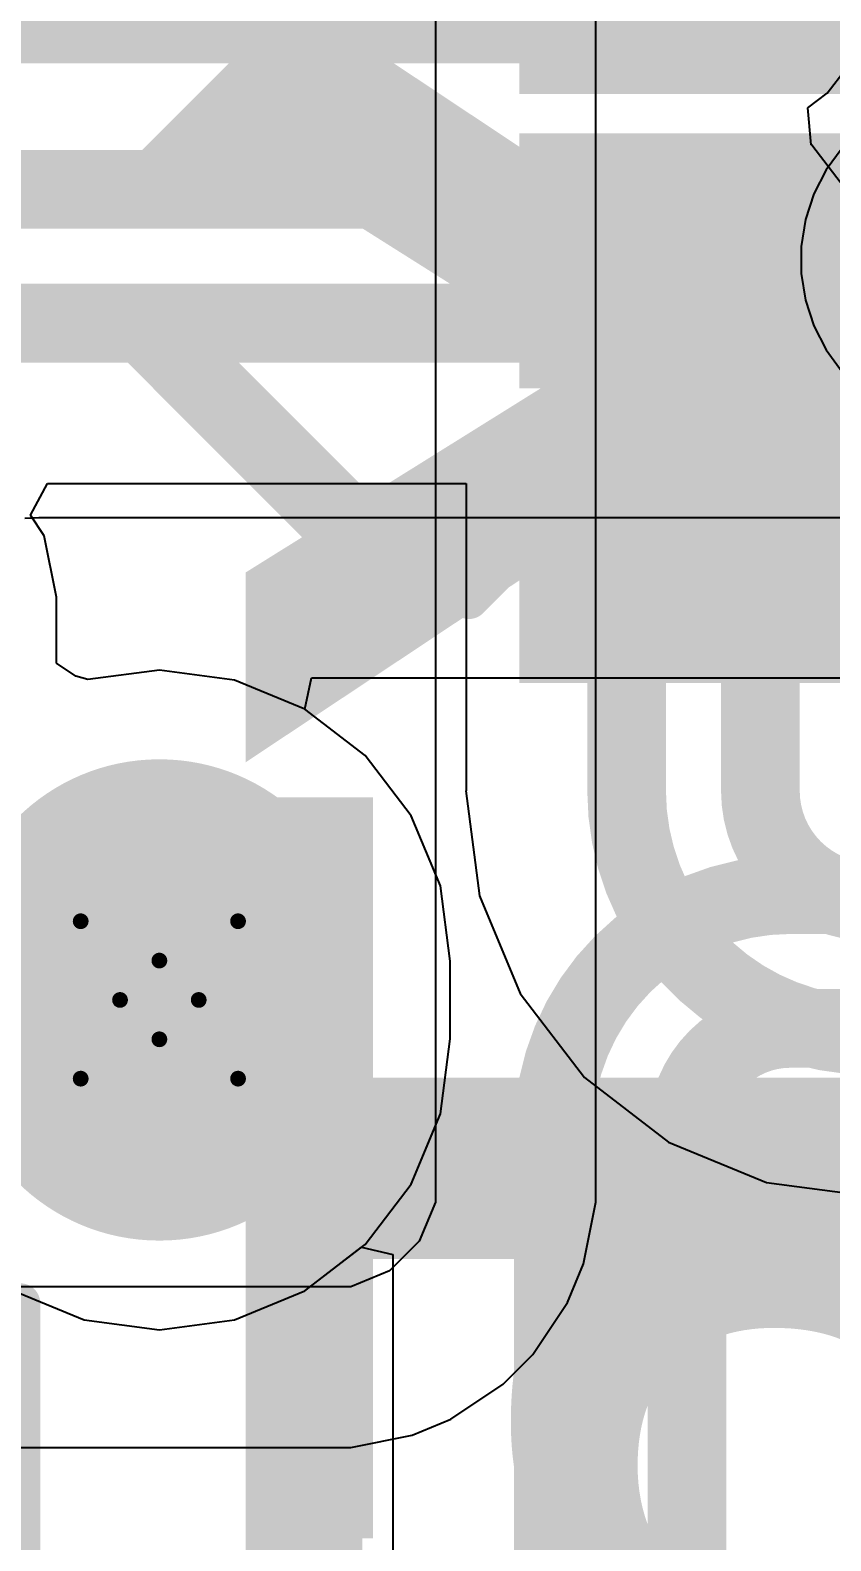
# Model space of a CAD drawing. Header units: inches. Extents: x 0 to 198, y 0 to 199.
# Drawn here: x 0.2385 to 0.3403, y 1.2438 to 1.4357 of the extents above; entities that cross this region are included whole.
import ezdxf

# ---------------------------------------------------------------- set-up
doc = ezdxf.new("R2010")
doc.units = ezdxf.units.IN
doc.header["$MEASUREMENT"] = 0
for name, color, linetype in [('Bottom Layer', 5, 'Continuous'), ('Bottom Overlay', 54, 'Continuous'), ('Bottom Paste', 16, 'Continuous'), ('Bottom Solder', 6, 'Continuous'), ('Drill Drawing', 1, 'Continuous'), ('Layer 1', 16, 'Continuous'), ('Layer 2', 76, 'Continuous'), ('Multi-Layer', 9, 'Continuous'), ('Pad Holes', 156, 'Continuous'), ('Top Layer', 1, 'Continuous'), ('Top Overlay', 2, 'Continuous'), ('Top Solder', 216, 'Continuous')]:
    doc.layers.add(name, color=color, linetype=linetype)
doc.styles.add('Arial Black_Bold', font='', dxfattribs={"height": 0.2})
doc.styles.get('Arial Black_Bold').set_extended_font_data('Arial Black', bold=True)

# ---------------------------------------------------------------- blocks, each defined once
blk = doc.blocks.new('SOT_23_6_B_51')
at = {"layer": 'Bottom Layer'}
for points in [[(-0.07558985, 0.0496073), (-0.02755835, 0.0496073), (-0.02755835, 0.0251979), (-0.07558985, 0.0251979)], [(0.02756015, 0.0496073), (0.07559165, 0.0496073), (0.07559165, 0.0251979), (0.02756015, 0.0251979)], [(-0.07558985, 0.0122053), (-0.02755835, 0.0122053), (-0.02755835, -0.0122041), (-0.07558985, -0.0122041)], [(0.02756015, 0.0122053), (0.07559165, 0.0122053), (0.07559165, -0.0122041), (0.02756015, -0.0122041)], [(-0.07558985, -0.0251967), (-0.02755835, -0.0251967), (-0.02755835, -0.0496061), (-0.07558985, -0.0496061)], [(0.02756015, -0.0251967), (0.07559165, -0.0251967), (0.07559165, -0.0496061), (0.02756015, -0.0496061)]]:
    blk.add_hatch(color=5, dxfattribs=at).paths.add_polyline_path(points)
at = {"layer": 'Bottom Paste'}
for points in [[(-0.07558985, 0.0496073), (-0.02755835, 0.0496073), (-0.02755835, 0.0251979), (-0.07558985, 0.0251979)], [(0.02756015, 0.0496073), (0.07559165, 0.0496073), (0.07559165, 0.0251979), (0.02756015, 0.0251979)], [(-0.07558985, 0.0122053), (-0.02755835, 0.0122053), (-0.02755835, -0.0122041), (-0.07558985, -0.0122041)], [(0.02756015, 0.0122053), (0.07559165, 0.0122053), (0.07559165, -0.0122041), (0.02756015, -0.0122041)], [(-0.07558985, -0.0251967), (-0.02755835, -0.0251967), (-0.02755835, -0.0496061), (-0.07558985, -0.0496061)], [(0.02756015, -0.0251967), (0.07559165, -0.0251967), (0.07559165, -0.0496061), (0.02756015, -0.0496061)]]:
    blk.add_hatch(color=16, dxfattribs=at).paths.add_polyline_path(points)
at = {"layer": 'Bottom Solder'}
for points in [[(-0.07958985, 0.0536073), (-0.02355835, 0.0536073), (-0.02355835, 0.0211979), (-0.07958985, 0.0211979)], [(0.02356015, 0.0536073), (0.07959165, 0.0536073), (0.07959165, 0.0211979), (0.02356015, 0.0211979)], [(-0.07958985, 0.0162053), (-0.02355835, 0.0162053), (-0.02355835, -0.0162041), (-0.07958985, -0.0162041)], [(0.02356015, 0.0162053), (0.07959165, 0.0162053), (0.07959165, -0.0162041), (0.02356015, -0.0162041)], [(-0.07958985, -0.0211967), (-0.02355835, -0.0211967), (-0.02355835, -0.0536061), (-0.07958985, -0.0536061)], [(0.02356015, -0.0211967), (0.07959165, -0.0211967), (0.07959165, -0.0536061), (0.02356015, -0.0536061)]]:
    blk.add_hatch(color=6, dxfattribs=at).paths.add_polyline_path(points)
at = {"layer": 'Bottom Overlay'}
for points in [[(-0.0350001, 0.0600006, 0.005, 0.005, 0), (0.0339999, 0.0600006, 0.005, 0.005, 0)], [(-0.0350001, 0.0560626, 0.005, 0.005, 0), (-0.0350001, 0.0600006, 0.005, 0.005, 0)], [(0.0339999, 0.0560626, 0.005, 0.005, 0), (0.0339999, 0.0600006, 0.005, 0.005, 0)], [(-0.0860001, -0.0329994, 0.005, 0.005, 0), (-0.0810001, -0.0379994, 0.005, 0.005, 0)], [(-0.0860001, -0.0429994, 0.005, 0.005, 0), (-0.0860001, -0.0329994, 0.005, 0.005, 0)], [(-0.0860001, -0.0429994, 0.005, 0.005, 0), (-0.0810001, -0.0379994, 0.005, 0.005, 0)], [(-0.0350001, -0.0599994, 0.005, 0.005, 0), (-0.0350001, -0.0560634, 0.005, 0.005, 0)], [(0.0339999, -0.0599994, 0.005, 0.005, 0), (0.0339999, -0.0560634, 0.005, 0.005, 0)], [(-0.0350001, -0.0599994, 0.005, 0.005, 0), (0.0339999, -0.0599994, 0.005, 0.005, 0)]]:
    blk.add_lwpolyline(points, format="xyseb", dxfattribs=at)
for points in [[(-0.0362501, 0.0600006, 0.0025, 0.0025, 1), (-0.0337501, 0.0600006, 0.0025, 0.0025, 1)], [(-0.0362501, 0.0600006, 0.0025, 0.0025, 1), (-0.0337501, 0.0600006, 0.0025, 0.0025, 1)], [(0.0327499, 0.0600006, 0.0025, 0.0025, 1), (0.0352499, 0.0600006, 0.0025, 0.0025, 1)], [(0.0327499, 0.0600006, 0.0025, 0.0025, 1), (0.0352499, 0.0600006, 0.0025, 0.0025, 1)], [(-0.0362501, 0.0560626, 0.0025, 0.0025, 1), (-0.0337501, 0.0560626, 0.0025, 0.0025, 1)], [(0.0327499, 0.0560626, 0.0025, 0.0025, 1), (0.0352499, 0.0560626, 0.0025, 0.0025, 1)], [(-0.0872501, -0.0329994, 0.0025, 0.0025, 1), (-0.0847501, -0.0329994, 0.0025, 0.0025, 1)], [(-0.0872501, -0.0329994, 0.0025, 0.0025, 1), (-0.0847501, -0.0329994, 0.0025, 0.0025, 1)], [(-0.0822501, -0.0379994, 0.0025, 0.0025, 1), (-0.0797501, -0.0379994, 0.0025, 0.0025, 1)], [(-0.0822501, -0.0379994, 0.0025, 0.0025, 1), (-0.0797501, -0.0379994, 0.0025, 0.0025, 1)], [(-0.0872501, -0.0429994, 0.0025, 0.0025, 1), (-0.0847501, -0.0429994, 0.0025, 0.0025, 1)], [(-0.0872501, -0.0429994, 0.0025, 0.0025, 1), (-0.0847501, -0.0429994, 0.0025, 0.0025, 1)], [(-0.0362501, -0.0560634, 0.0025, 0.0025, 1), (-0.0337501, -0.0560634, 0.0025, 0.0025, 1)], [(0.0327499, -0.0560634, 0.0025, 0.0025, 1), (0.0352499, -0.0560634, 0.0025, 0.0025, 1)], [(-0.0362501, -0.0599994, 0.0025, 0.0025, 1), (-0.0337501, -0.0599994, 0.0025, 0.0025, 1)], [(-0.0362501, -0.0599994, 0.0025, 0.0025, 1), (-0.0337501, -0.0599994, 0.0025, 0.0025, 1)], [(0.0327499, -0.0599994, 0.0025, 0.0025, 1), (0.0352499, -0.0599994, 0.0025, 0.0025, 1)], [(0.0327499, -0.0599994, 0.0025, 0.0025, 1), (0.0352499, -0.0599994, 0.0025, 0.0025, 1)]]:
    blk.add_lwpolyline(points, format="xyseb", close=True, dxfattribs=at)
blk = doc.blocks.new('U263_163N_4BQC65_235')
at = {"layer": 'Bottom Layer'}
h = blk.add_hatch(color=5, dxfattribs=at)
edge = h.paths.add_edge_path()
edge.add_arc((-0.0994097, -0.0846459), 0.0216535, 90, 270)
edge.add_line((-0.0994097, -0.1062994), (-0.0895671, -0.1062994))
edge.add_arc((-0.0895671, -0.0846459), 0.0216535, 270, 450)
edge.add_line((-0.0895671, -0.0629924), (-0.0994097, -0.0629924))
at = {"layer": 'Bottom Solder'}
h = blk.add_hatch(color=6, dxfattribs=at)
edge = h.paths.add_edge_path()
edge.add_arc((-0.0994097, -0.0846459), 0.0256535, 90, 270)
edge.add_line((-0.0994097, -0.1102994), (-0.0895671, -0.1102994))
edge.add_arc((-0.0895671, -0.0846459), 0.0256535, 270, 450)
edge.add_line((-0.0895671, -0.0589924), (-0.0994097, -0.0589924))
at = {"layer": 'Layer 1'}
h = blk.add_hatch(color=16, dxfattribs=at)
edge = h.paths.add_edge_path()
edge.add_arc((-0.0994097, -0.0846459), 0.0216535, 90, 270)
edge.add_line((-0.0994097, -0.1062994), (-0.0895671, -0.1062994))
edge.add_arc((-0.0895671, -0.0846459), 0.0216535, 270, 450)
edge.add_line((-0.0895671, -0.0629924), (-0.0994097, -0.0629924))
at = {"layer": 'Layer 2'}
h = blk.add_hatch(color=76, dxfattribs=at)
edge = h.paths.add_edge_path()
edge.add_arc((-0.0994097, -0.0846459), 0.0216535, 90, 270)
edge.add_line((-0.0994097, -0.1062994), (-0.0895671, -0.1062994))
edge.add_arc((-0.0895671, -0.0846459), 0.0216535, 270, 450)
edge.add_line((-0.0895671, -0.0629924), (-0.0994097, -0.0629924))
at = {"layer": 'Multi-Layer'}
h = blk.add_hatch(color=9, dxfattribs=at)
edge = h.paths.add_edge_path()
edge.add_arc((-0.0994097, -0.0846459), 0.0216535, 90, 270)
edge.add_line((-0.0994097, -0.1062994), (-0.0895671, -0.1062994))
edge.add_arc((-0.0895671, -0.0846459), 0.0216535, 270, 450)
edge.add_line((-0.0895671, -0.0629924), (-0.0994097, -0.0629924))
at = {"layer": 'Pad Holes'}
h = blk.add_hatch(color=7, dxfattribs=at)
edge = h.paths.add_edge_path()
edge.add_arc((-0.0994097, -0.0846459), 0.011811, 90, 270)
edge.add_line((-0.0994097, -0.0964569), (-0.0895671, -0.0964569))
edge.add_arc((-0.0895671, -0.0846459), 0.011811, 270, 450)
edge.add_line((-0.0895671, -0.0728349), (-0.0994097, -0.0728349))
at = {"layer": 'Top Layer'}
h = blk.add_hatch(color=1, dxfattribs=at)
edge = h.paths.add_edge_path()
edge.add_arc((-0.0994097, -0.0846459), 0.0216535, 90, 270)
edge.add_line((-0.0994097, -0.1062994), (-0.0895671, -0.1062994))
edge.add_arc((-0.0895671, -0.0846459), 0.0216535, 270, 450)
edge.add_line((-0.0895671, -0.0629924), (-0.0994097, -0.0629924))
at = {"layer": 'Top Solder'}
h = blk.add_hatch(color=216, dxfattribs=at)
edge = h.paths.add_edge_path()
edge.add_arc((-0.0994097, -0.0846459), 0.0256535, 90, 270)
edge.add_line((-0.0994097, -0.1102994), (-0.0895671, -0.1102994))
edge.add_arc((-0.0895671, -0.0846459), 0.0256535, 270, 450)
edge.add_line((-0.0895671, -0.0589924), (-0.0994097, -0.0589924))
at = {"layer": 'Top Overlay'}
blk.add_lwpolyline([(-0.1730004, -0.0669999, 0.005, 0.005, 0), (-0.1330004, -0.0669999, 0.005, 0.005, 0)], format="xyseb", dxfattribs=at)
blk.add_lwpolyline([(-0.1342504, -0.0669999, 0.0025, 0.0025, 1), (-0.1317504, -0.0669999, 0.0025, 0.0025, 1)], format="xyseb", close=True, dxfattribs=at)

msp = doc.modelspace()

# ---------------------------------------------------------------- linework, layer by layer
at = {"layer": 'Bottom Layer'}
for p, q in [((0.2734125, 1.2755898), (0.2806082, 1.2811112)), ((0.2806082, 1.2811112), (0.2846082, 1.2802036)), ((0.2846082, 1.2802036), (0.2846082, 1.1067127)), ((0.2364427, 1.2755898), (0.2453591, 1.2718965)), ((0.2644961, 1.2718965), (0.2734125, 1.2755898)), ((0.2453591, 1.2718965), (0.2549276, 1.2706368)), ((0.2549276, 1.2706368), (0.2644961, 1.2718965))]:
    msp.add_line(p, q, dxfattribs=at)
for points in [[(0.2548016, 1.4155159, 0.01, 0.01, 0), (0.2801123, 1.4408266, 0.01, 0.01, 0)], [(0.1035095, 1.4155159, 0.01, 0.01, 0), (0.2548016, 1.4155159, 0.01, 0.01, 0)], [(0.3280804, 1.4057967, 0.02, 0.02, 0), (0.3287076, 1.4057967, 0.02, 0.02, 0)], [(0.3287076, 1.4057967, 0.02, 0.02, 0), (0.3593224, 1.4057967, 0.02, 0.02, 0)], [(0.3280804, 1.4057967, 0.015, 0.015, 0), (0.3287076, 1.4064239, 0.015, 0.015, 0)], [(0.2248343, 1.3985159, 0.01, 0.01, 0), (0.2529497, 1.3985159, 0.01, 0.01, 0)], [(0.2529497, 1.3985159, 0.01, 0.01, 0), (0.2782604, 1.3732052, 0.01, 0.01, 0)], [(0.2782604, 1.3732052, 0.01, 0.01, 0), (0.3245243, 1.3732052, 0.01, 0.01, 0)], [(0.3245243, 1.3732052, 0.01, 0.01, 0), (0.3287076, 1.3690219, 0.01, 0.01, 0)], [(0.305, 1.2958071, 0.01, 0.01, -0.4142135623730951), (0.3351038, 1.3259109, 0.01, 0.01, 0)], [(0.3351038, 1.3259109, 0.01, 0.01, 0), (0.3721344, 1.3259109, 0.01, 0.01, 0)], [(0.322, 1.2958071, 0.01, 0.01, -0.4142135623730951), (0.3351038, 1.3089109, 0.01, 0.01, 0)], [(0.3351038, 1.3089109, 0.01, 0.01, 0), (0.3677367, 1.3089109, 0.01, 0.01, 0)], [(0.305, 1.1067127, 0.01, 0.01, 0), (0.305, 1.2958071, 0.01, 0.01, 0)], [(0.322, 1.1067127, 0.01, 0.01, 0), (0.322, 1.2958071, 0.01, 0.01, 0)]]:
    msp.add_lwpolyline(points, format="xyseb", dxfattribs=at)
for points in [[(0.2523016, 1.4155159, 0.005, 0.005, 1), (0.2573016, 1.4155159, 0.005, 0.005, 1)], [(0.2523016, 1.4155159, 0.005, 0.005, 1), (0.2573016, 1.4155159, 0.005, 0.005, 1)], [(0.3230804, 1.4057967, 0.01, 0.01, 1), (0.3330804, 1.4057967, 0.01, 0.01, 1)], [(0.3237076, 1.4057967, 0.01, 0.01, 1), (0.3337076, 1.4057967, 0.01, 0.01, 1)], [(0.3237076, 1.4057967, 0.01, 0.01, 1), (0.3337076, 1.4057967, 0.01, 0.01, 1)], [(0.3243304, 1.4057967, 0.0075, 0.0075, 1), (0.3318304, 1.4057967, 0.0075, 0.0075, 1)], [(0.3249576, 1.4064239, 0.0075, 0.0075, 1), (0.3324576, 1.4064239, 0.0075, 0.0075, 1)], [(0.2504497, 1.3985159, 0.005, 0.005, 1), (0.2554497, 1.3985159, 0.005, 0.005, 1)], [(0.2504497, 1.3985159, 0.005, 0.005, 1), (0.2554497, 1.3985159, 0.005, 0.005, 1)], [(0.2757604, 1.3732052, 0.005, 0.005, 1), (0.2807604, 1.3732052, 0.005, 0.005, 1)], [(0.2757604, 1.3732052, 0.005, 0.005, 1), (0.2807604, 1.3732052, 0.005, 0.005, 1)], [(0.3220243, 1.3732052, 0.005, 0.005, 1), (0.3270243, 1.3732052, 0.005, 0.005, 1)], [(0.3220243, 1.3732052, 0.005, 0.005, 1), (0.3270243, 1.3732052, 0.005, 0.005, 1)], [(0.3262076, 1.3690219, 0.005, 0.005, 1), (0.3312076, 1.3690219, 0.005, 0.005, 1)], [(0.3326038, 1.3259109, 0.005, 0.005, 1), (0.3376038, 1.3259109, 0.005, 0.005, 1)], [(0.3326038, 1.3259109, 0.005, 0.005, 1), (0.3376038, 1.3259109, 0.005, 0.005, 1)], [(0.3326038, 1.3089109, 0.005, 0.005, 1), (0.3376038, 1.3089109, 0.005, 0.005, 1)], [(0.3326038, 1.3089109, 0.005, 0.005, 1), (0.3376038, 1.3089109, 0.005, 0.005, 1)], [(0.3025, 1.2958071, 0.005, 0.005, 1), (0.3075, 1.2958071, 0.005, 0.005, 1)], [(0.3025, 1.2958071, 0.005, 0.005, 1), (0.3075, 1.2958071, 0.005, 0.005, 1)], [(0.3195, 1.2958071, 0.005, 0.005, 1), (0.3245, 1.2958071, 0.005, 0.005, 1)], [(0.3195, 1.2958071, 0.005, 0.005, 1), (0.3245, 1.2958071, 0.005, 0.005, 1)]]:
    msp.add_lwpolyline(points, format="xyseb", close=True, dxfattribs=at)
at = {"layer": 'Drill Drawing'}
for points in [[(0.2449276, 1.3225279, 0.002, 0.002, 0), (0.2549276, 1.3175279, 0.002, 0.002, 0)], [(0.2449276, 1.3225279, 0.002, 0.002, 0), (0.2499276, 1.3125279, 0.002, 0.002, 0)], [(0.2549276, 1.3175279, 0.002, 0.002, 0), (0.2649276, 1.3225279, 0.002, 0.002, 0)], [(0.2599276, 1.3125279, 0.002, 0.002, 0), (0.2649276, 1.3225279, 0.002, 0.002, 0)], [(0.2449276, 1.3025279, 0.002, 0.002, 0), (0.2499276, 1.3125279, 0.002, 0.002, 0)], [(0.2599276, 1.3125279, 0.002, 0.002, 0), (0.2649276, 1.3025279, 0.002, 0.002, 0)], [(0.2449276, 1.3025279, 0.002, 0.002, 0), (0.2549276, 1.3075279, 0.002, 0.002, 0)], [(0.2549276, 1.3075279, 0.002, 0.002, 0), (0.2649276, 1.3025279, 0.002, 0.002, 0)]]:
    msp.add_lwpolyline(points, format="xyseb", dxfattribs=at)
for points in [[(0.2444276, 1.3225279, 0.001, 0.001, 1), (0.2454276, 1.3225279, 0.001, 0.001, 1)], [(0.2444276, 1.3225279, 0.001, 0.001, 1), (0.2454276, 1.3225279, 0.001, 0.001, 1)], [(0.2644276, 1.3225279, 0.001, 0.001, 1), (0.2654276, 1.3225279, 0.001, 0.001, 1)], [(0.2644276, 1.3225279, 0.001, 0.001, 1), (0.2654276, 1.3225279, 0.001, 0.001, 1)], [(0.2544276, 1.3175279, 0.001, 0.001, 1), (0.2554276, 1.3175279, 0.001, 0.001, 1)], [(0.2544276, 1.3175279, 0.001, 0.001, 1), (0.2554276, 1.3175279, 0.001, 0.001, 1)], [(0.2494276, 1.3125279, 0.001, 0.001, 1), (0.2504276, 1.3125279, 0.001, 0.001, 1)], [(0.2494276, 1.3125279, 0.001, 0.001, 1), (0.2504276, 1.3125279, 0.001, 0.001, 1)], [(0.2594276, 1.3125279, 0.001, 0.001, 1), (0.2604276, 1.3125279, 0.001, 0.001, 1)], [(0.2594276, 1.3125279, 0.001, 0.001, 1), (0.2604276, 1.3125279, 0.001, 0.001, 1)], [(0.2544276, 1.3075279, 0.001, 0.001, 1), (0.2554276, 1.3075279, 0.001, 0.001, 1)], [(0.2544276, 1.3075279, 0.001, 0.001, 1), (0.2554276, 1.3075279, 0.001, 0.001, 1)], [(0.2444276, 1.3025279, 0.001, 0.001, 1), (0.2454276, 1.3025279, 0.001, 0.001, 1)], [(0.2444276, 1.3025279, 0.001, 0.001, 1), (0.2454276, 1.3025279, 0.001, 0.001, 1)], [(0.2644276, 1.3025279, 0.001, 0.001, 1), (0.2654276, 1.3025279, 0.001, 0.001, 1)], [(0.2644276, 1.3025279, 0.001, 0.001, 1), (0.2654276, 1.3025279, 0.001, 0.001, 1)]]:
    msp.add_lwpolyline(points, format="xyseb", close=True, dxfattribs=at)
at = {"layer": 'Layer 1'}
for p, q in [((0.29, 1.5217365), (0.29, 1.2868209)), ((0.3103918, 1.2868209), (0.3103918, 1.5217365)), ((0.29, 1.2868209), (0.2879571, 1.2818889)), ((0.3088396, 1.2790173), (0.3103918, 1.2868209)), ((0.2879571, 1.2818889), (0.2841823, 1.2781141)), ((0.3067967, 1.2740853), (0.3088396, 1.2790173)), ((0.2841823, 1.2781141), (0.2792503, 1.2760713)), ((0.2792503, 1.2760713), (0.2184896, 1.2760713)), ((0.3023763, 1.2674697), (0.3067967, 1.2740853)), ((0.2986012, 1.2636946), (0.3023763, 1.2674697)), ((0.2919859, 1.2592745), (0.2986012, 1.2636946)), ((0.2870536, 1.2572316), (0.2919859, 1.2592745)), ((0.2792503, 1.2556795), (0.2870536, 1.2572316)), ((0.2184896, 1.2556795), (0.2792503, 1.2556795))]:
    msp.add_line(p, q, dxfattribs=at)
at = {"layer": 'Layer 2'}
for p, q in [((0.3416859, 1.4207672), (0.339668, 1.4179897)), ((0.339668, 1.4179897), (0.3381094, 1.4149308)), ((0.3381094, 1.4149308), (0.3370485, 1.4116657)), ((0.3370485, 1.4116657), (0.3365114, 1.4082749)), ((0.3365114, 1.4082749), (0.3365114, 1.4048417)), ((0.3365114, 1.4048417), (0.3370485, 1.4014509)), ((0.3370485, 1.4014509), (0.3381094, 1.3981858)), ((0.3381094, 1.3981858), (0.339668, 1.3951269)), ((0.339668, 1.3951269), (0.3416859, 1.3923494)), ((0.2378369, 1.3737521), (0.2396162, 1.3738397)), ((0.2396162, 1.3738397), (0.5279557, 1.3738396)), ((0.2734126, 1.349466), (0.2742519, 1.3534479)), ((0.2742519, 1.3534479), (0.3739881, 1.3534479)), ((0.2810692, 1.3435908), (0.2734126, 1.349466)), ((0.2869444, 1.3359341), (0.2810692, 1.3435908)), ((0.2906377, 1.3270177), (0.2869444, 1.3359341)), ((0.2918974, 1.3174492), (0.2906377, 1.3270177)), ((0.2918974, 1.3076066), (0.2918974, 1.3174492)), ((0.2906377, 1.2980381), (0.2918974, 1.3076066)), ((0.2869444, 1.2891217), (0.2906377, 1.2980381)), ((0.2810692, 1.281465), (0.2869444, 1.2891217)), ((0.2734125, 1.2755898), (0.2810692, 1.281465)), ((0.2364427, 1.2755898), (0.2453591, 1.2718965)), ((0.2644961, 1.2718965), (0.2734125, 1.2755898)), ((0.2453591, 1.2718965), (0.2549276, 1.2706368)), ((0.2549276, 1.2706368), (0.2644961, 1.2718965))]:
    msp.add_line(p, q, dxfattribs=at)
at = {"layer": 'Top Layer'}
for p, q in [((0.3397785, 1.4277326), (0.3460319, 1.4358821)), ((0.3373289, 1.4258529), (0.3397785, 1.4277326)), ((0.3377775, 1.4211785), (0.3373289, 1.4258529)), ((0.3378273, 1.4211287), (0.3377775, 1.4211785)), ((0.3378272, 1.4211286), (0.3378273, 1.4211287)), ((0.3453609, 1.4113107), (0.3378272, 1.4211286)), ((0.2385587, 1.3741241), (0.2406967, 1.3781241)), ((0.2406967, 1.3781241), (0.2939146, 1.3781241)), ((0.2939146, 1.3781241), (0.2939146, 1.3750656)), ((0.2939146, 1.3750656), (0.2939148, 1.3750646)), ((0.2939148, 1.3750646), (0.2939148, 1.3391027)), ((0.2403033, 1.371513), (0.2385587, 1.3741241)), ((0.2418555, 1.3637094), (0.2403033, 1.371513)), ((0.2418555, 1.355308), (0.2418555, 1.3637094)), ((0.24432, 1.3536613), (0.2418555, 1.355308)), ((0.2458556, 1.3532247), (0.24432, 1.3536613)), ((0.2549276, 1.354419), (0.2458556, 1.3532247)), ((0.2644961, 1.3531593), (0.2549276, 1.354419)), ((0.2734125, 1.349466), (0.2644961, 1.3531593)), ((0.2810692, 1.3435908), (0.2734125, 1.349466)), ((0.2869444, 1.3359341), (0.2810692, 1.3435908)), ((0.2939148, 1.3391027), (0.2938656, 1.3391027)), ((0.2938656, 1.3391027), (0.2956219, 1.3257622)), ((0.2906377, 1.3270177), (0.2869444, 1.3359341)), ((0.2918974, 1.3174492), (0.2906377, 1.3270177)), ((0.2956219, 1.3257622), (0.3007711, 1.3133309)), ((0.2918974, 1.3076066), (0.2918974, 1.3174492)), ((0.3007711, 1.3133309), (0.3089624, 1.3026559)), ((0.2906377, 1.2980381), (0.2918974, 1.3076066)), ((0.3089624, 1.3026559), (0.3196374, 1.2944646)), ((0.2869444, 1.2891217), (0.2906377, 1.2980381)), ((0.3196374, 1.2944646), (0.3320687, 1.2893154)), ((0.2810692, 1.281465), (0.2869444, 1.2891217)), ((0.3320687, 1.2893154), (0.3454092, 1.2875591)), ((0.2734125, 1.2755898), (0.2810692, 1.281465)), ((0.2364427, 1.2755898), (0.2453591, 1.2718965)), ((0.2644961, 1.2718965), (0.2734125, 1.2755898)), ((0.2453591, 1.2718965), (0.2549276, 1.2706368)), ((0.2549276, 1.2706368), (0.2644961, 1.2718965))]:
    msp.add_line(p, q, dxfattribs=at)
for points in [[(0.3309672, 1.455557, 0.01, 0.01, -0.4142135623730951), (0.3119541, 1.4365439, 0.01, 0.01, 0)], [(0.2043376, 1.4365439, 0.01, 0.01, 0), (0.3119541, 1.4365439, 0.01, 0.01, 0)], [(0.2334656, 1.4155159, 0.01, 0.01, 0), (0.3033984, 1.4155159, 0.01, 0.01, 0)], [(0.3033984, 1.4155159, 0.01, 0.01, -0.198912367379658), (0.3224903, 1.4076078, 0.01, 0.01, 0)], [(0.3224902, 1.4076077, 0.01, 0.01, 0), (0.3233982, 1.4066997, 0.01, 0.01, 0)], [(0.3233983, 1.4066998, 0.01, 0.01, -0.1983397049508579), (0.3313063, 1.3876674, 0.01, 0.01, 0)], [(0.2334656, 1.3985159, 0.01, 0.01, 0), (0.3033984, 1.3985159, 0.01, 0.01, 0)], [(0.3033984, 1.3985159, 0.01, 0.01, -0.198912367379658), (0.3104695, 1.395587, 0.01, 0.01, 0)], [(0.3104694, 1.3955869, 0.01, 0.01, 0), (0.3113774, 1.3946789, 0.01, 0.01, 0)], [(0.3113775, 1.394679, 0.01, 0.01, -0.1983406637013001), (0.3143064, 1.3876299, 0.01, 0.01, 0)], [(0.3143063, 1.3876075, 0.01, 0.01, 0), (0.3143063, 1.3876299, 0.01, 0.01, 0)], [(0.3143064, 1.3750656, 0.01, 0.01, 0), (0.3143064, 1.3876076, 0.01, 0.01, 0)], [(0.3313063, 1.3876673, 0.01, 0.01, -0.0008779481217157872), (0.3313064, 1.3876076, 0.01, 0.01, 0)], [(0.3313064, 1.3391027, 0.01, 0.01, 0), (0.3313064, 1.3876076, 0.01, 0.01, 0)], [(0.3143064, 1.3750656, 0.01, 0.01, 0), (0.3143066, 1.3750656, 0.01, 0.01, 0)], [(0.3143066, 1.3391027, 0.01, 0.01, 0), (0.3143066, 1.3750656, 0.01, 0.01, 0)], [(0.3454092, 1.3080001, 0.01, 0.01, -0.4142135623730951), (0.3143066, 1.3391027, 0.01, 0.01, 0)], [(0.3313064, 1.3391027, 0.01, 0.01, 0), (0.3313066, 1.3391027, 0.01, 0.01, 0)], [(0.3454092, 1.3250001, 0.01, 0.01, -0.4142135623730951), (0.3313066, 1.3391027, 0.01, 0.01, 0)]]:
    msp.add_lwpolyline(points, format="xyseb", dxfattribs=at)
for points in [[(0.3094541, 1.4365439, 0.005, 0.005, 1), (0.3144541, 1.4365439, 0.005, 0.005, 1)], [(0.3094541, 1.4365439, 0.005, 0.005, 1), (0.3144541, 1.4365439, 0.005, 0.005, 1)], [(0.3008984, 1.4155159, 0.005, 0.005, 1), (0.3058984, 1.4155159, 0.005, 0.005, 1)], [(0.3008984, 1.4155159, 0.005, 0.005, 1), (0.3058984, 1.4155159, 0.005, 0.005, 1)], [(0.3199902, 1.4076077, 0.005, 0.005, 1), (0.3249902, 1.4076077, 0.005, 0.005, 1)], [(0.3199903, 1.4076078, 0.005, 0.005, 1), (0.3249903, 1.4076078, 0.005, 0.005, 1)], [(0.3208982, 1.4066997, 0.005, 0.005, 1), (0.3258982, 1.4066997, 0.005, 0.005, 1)], [(0.3208983, 1.4066998, 0.005, 0.005, 1), (0.3258983, 1.4066998, 0.005, 0.005, 1)], [(0.3008984, 1.3985159, 0.005, 0.005, 1), (0.3058984, 1.3985159, 0.005, 0.005, 1)], [(0.3008984, 1.3985159, 0.005, 0.005, 1), (0.3058984, 1.3985159, 0.005, 0.005, 1)], [(0.3079694, 1.3955869, 0.005, 0.005, 1), (0.3129694, 1.3955869, 0.005, 0.005, 1)], [(0.3079695, 1.395587, 0.005, 0.005, 1), (0.3129695, 1.395587, 0.005, 0.005, 1)], [(0.3088774, 1.3946789, 0.005, 0.005, 1), (0.3138774, 1.3946789, 0.005, 0.005, 1)], [(0.3088775, 1.394679, 0.005, 0.005, 1), (0.3138775, 1.394679, 0.005, 0.005, 1)], [(0.3118063, 1.3876299, 0.005, 0.005, 1), (0.3168063, 1.3876299, 0.005, 0.005, 1)], [(0.3118063, 1.3876075, 0.005, 0.005, 1), (0.3168063, 1.3876075, 0.005, 0.005, 1)], [(0.3118064, 1.3876299, 0.005, 0.005, 1), (0.3168064, 1.3876299, 0.005, 0.005, 1)], [(0.3118064, 1.3876076, 0.005, 0.005, 1), (0.3168064, 1.3876076, 0.005, 0.005, 1)], [(0.3288063, 1.3876674, 0.005, 0.005, 1), (0.3338063, 1.3876674, 0.005, 0.005, 1)], [(0.3288063, 1.3876673, 0.005, 0.005, 1), (0.3338063, 1.3876673, 0.005, 0.005, 1)], [(0.3288064, 1.3876076, 0.005, 0.005, 1), (0.3338064, 1.3876076, 0.005, 0.005, 1)], [(0.3288064, 1.3876076, 0.005, 0.005, 1), (0.3338064, 1.3876076, 0.005, 0.005, 1)], [(0.3118064, 1.3750656, 0.005, 0.005, 1), (0.3168064, 1.3750656, 0.005, 0.005, 1)], [(0.3118064, 1.3750656, 0.005, 0.005, 1), (0.3168064, 1.3750656, 0.005, 0.005, 1)], [(0.3118066, 1.3750656, 0.005, 0.005, 1), (0.3168066, 1.3750656, 0.005, 0.005, 1)], [(0.3118066, 1.3750656, 0.005, 0.005, 1), (0.3168066, 1.3750656, 0.005, 0.005, 1)], [(0.3118066, 1.3391027, 0.005, 0.005, 1), (0.3168066, 1.3391027, 0.005, 0.005, 1)], [(0.3118066, 1.3391027, 0.005, 0.005, 1), (0.3168066, 1.3391027, 0.005, 0.005, 1)], [(0.3288064, 1.3391027, 0.005, 0.005, 1), (0.3338064, 1.3391027, 0.005, 0.005, 1)], [(0.3288064, 1.3391027, 0.005, 0.005, 1), (0.3338064, 1.3391027, 0.005, 0.005, 1)], [(0.3288066, 1.3391027, 0.005, 0.005, 1), (0.3338066, 1.3391027, 0.005, 0.005, 1)], [(0.3288066, 1.3391027, 0.005, 0.005, 1), (0.3338066, 1.3391027, 0.005, 0.005, 1)]]:
    msp.add_lwpolyline(points, format="xyseb", close=True, dxfattribs=at)

# ---------------------------------------------------------------- block references
at = {"rotation": 90}
msp.add_blockref('U263_163N_4BQC65_235', (0.1702817, 1.4070163), dxfattribs=at)
msp.add_blockref('SOT_23_6_B_51', (0.3802817, 1.4064233))

# ---------------------------------------------------------------- texts
at = {"layer": 'Top Overlay', "style": 'Arial Black_Bold'}
for s, p in [('TYPE-C', (0.3658835, 1.2423156)), ('RS-485', (0.3658836, 0.7557577))]:
    msp.add_text(s, height=0.1, rotation=90, dxfattribs=at).set_placement(p)

doc.saveas('drawing.dxf')
